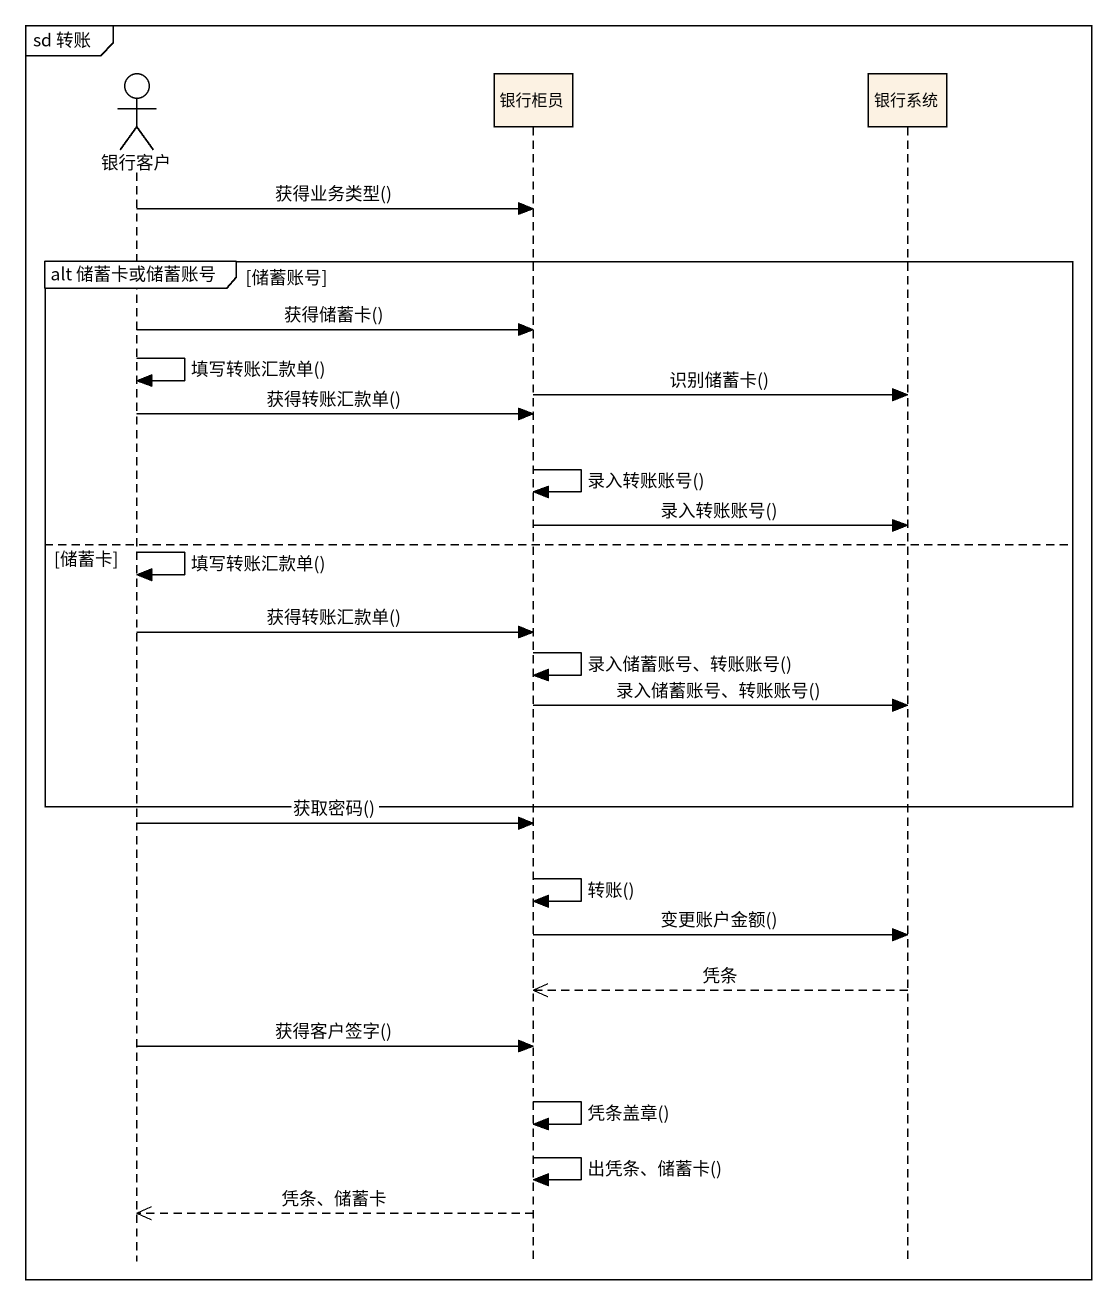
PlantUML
@startuml
mainframe sd 转账
hide footbox
actor 银行客户
participant 银行柜员
participant 银行系统

银行客户 -> 银行柜员 : 获得业务类型()
group alt 储蓄卡或储蓄账号 [储蓄账号]
  银行客户 -> 银行柜员 : 获得储蓄卡()
  银行客户 -> 银行客户 : 填写转账汇款单()
  银行柜员 -> 银行系统 : 识别储蓄卡()
  银行客户 -> 银行柜员 : 获得转账汇款单()
  银行柜员 -> 银行柜员 : 录入转账账号()
  银行柜员 -> 银行系统 : 录入转账账号()
else 储蓄卡
  银行客户 -> 银行客户 : 填写转账汇款单()
  银行客户 -> 银行柜员 : 获得转账汇款单()
  银行柜员 -> 银行柜员 : 录入储蓄账号、转账账号()
  银行柜员 -> 银行系统 : 录入储蓄账号、转账账号()
end
银行客户 -> 银行柜员 : 获取密码()
银行柜员 -> 银行柜员 : 转账()
银行柜员 -> 银行系统 : 变更账户金额()
银行系统 -->> 银行柜员 : 凭条
银行客户 -> 银行柜员 : 获得客户签字()
银行柜员 -> 银行柜员 : 凭条盖章()
银行柜员 -> 银行柜员 : 出凭条、储蓄卡()
银行柜员 -->> 银行客户 : 凭条、储蓄卡
@enduml
